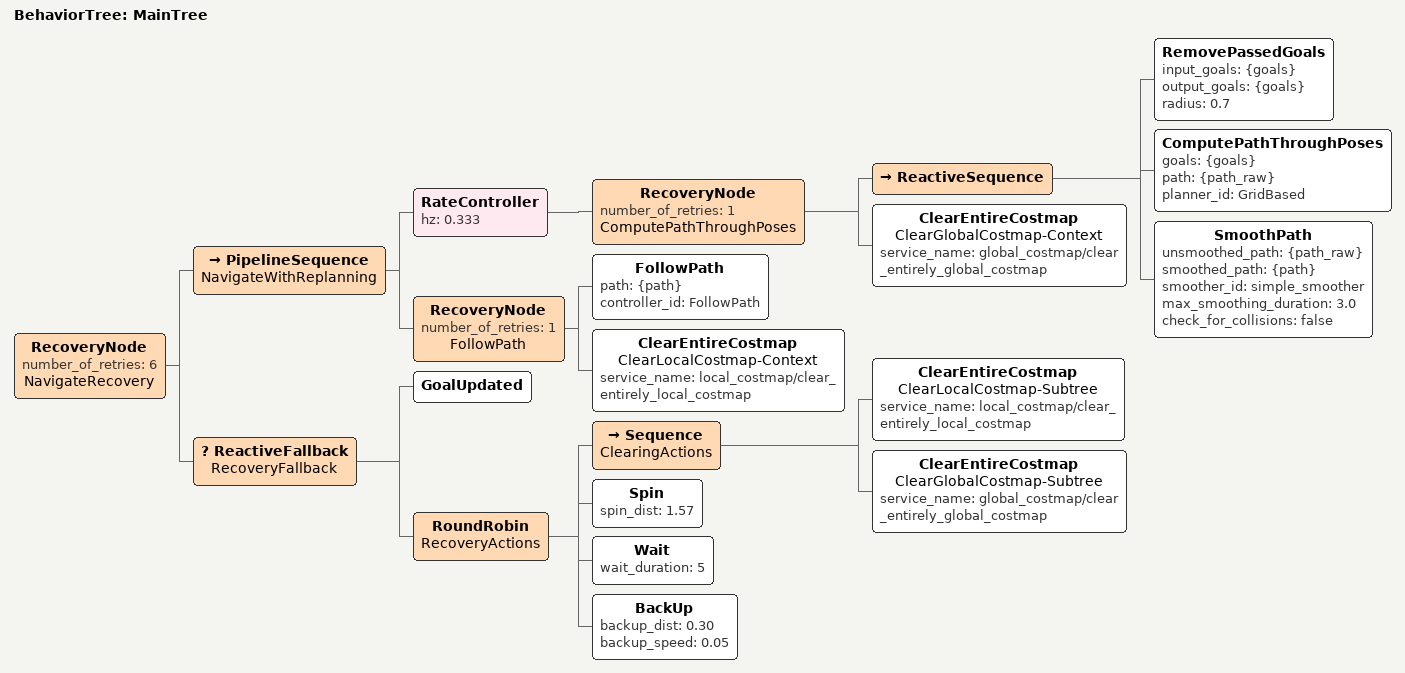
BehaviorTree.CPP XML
<root main_tree_to_execute="MainTree">
  <BehaviorTree ID="MainTree">
    <RecoveryNode number_of_retries="6" name="NavigateRecovery">
      <PipelineSequence name="NavigateWithReplanning">
        <RateController hz="0.333">
          <RecoveryNode number_of_retries="1" name="ComputePathThroughPoses">
            <ReactiveSequence>
              <RemovePassedGoals input_goals="{goals}" output_goals="{goals}" radius="0.7"/>
              <ComputePathThroughPoses goals="{goals}" path="{path_raw}" planner_id="GridBased"/>
              <SmoothPath unsmoothed_path="{path_raw}" smoothed_path="{path}"
              smoother_id="simple_smoother"
              max_smoothing_duration="3.0"
              check_for_collisions="false"/>
            </ReactiveSequence>
            <ClearEntireCostmap name="ClearGlobalCostmap-Context" service_name="global_costmap/clear_entirely_global_costmap"/>
          </RecoveryNode>
        </RateController>
        <RecoveryNode number_of_retries="1" name="FollowPath">
          <FollowPath path="{path}" controller_id="FollowPath"/>
          <ClearEntireCostmap name="ClearLocalCostmap-Context" service_name="local_costmap/clear_entirely_local_costmap"/>
        </RecoveryNode>
      </PipelineSequence>
      <ReactiveFallback name="RecoveryFallback">
        <GoalUpdated/>
        <RoundRobin name="RecoveryActions">
          <Sequence name="ClearingActions">
            <ClearEntireCostmap name="ClearLocalCostmap-Subtree" service_name="local_costmap/clear_entirely_local_costmap"/>
            <ClearEntireCostmap name="ClearGlobalCostmap-Subtree" service_name="global_costmap/clear_entirely_global_costmap"/>
          </Sequence>
          <Spin spin_dist="1.57"/>
          <Wait wait_duration="5"/>
          <BackUp backup_dist="0.30" backup_speed="0.05"/>
        </RoundRobin>
      </ReactiveFallback>
    </RecoveryNode>
  </BehaviorTree>
</root>
